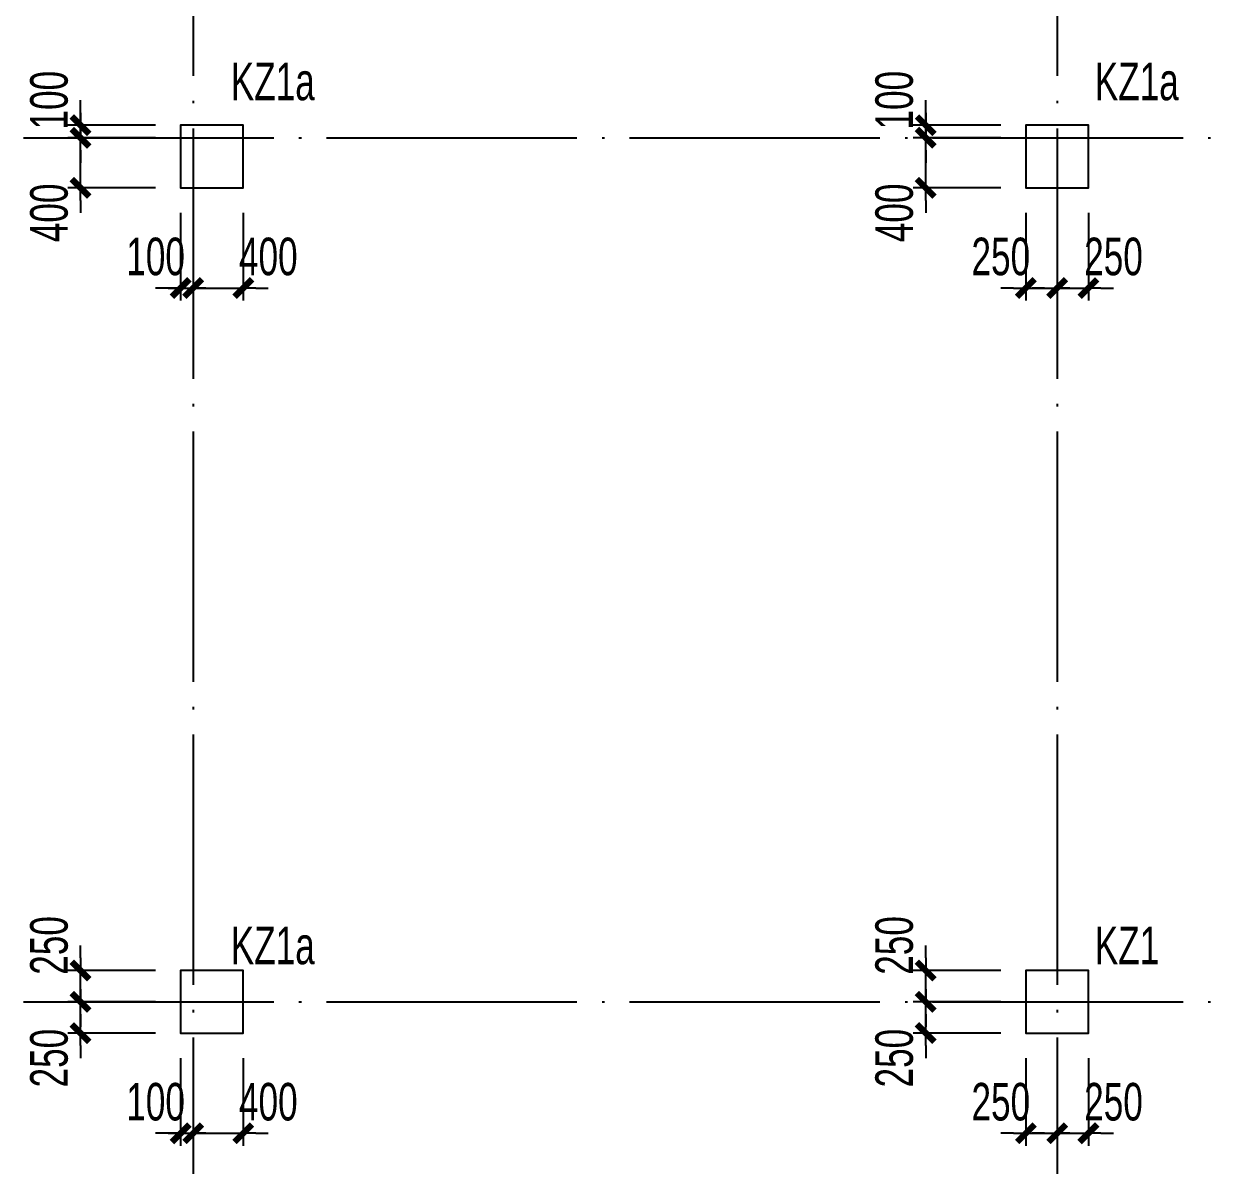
# Model space of a CAD drawing. Extents: x 959592 to 1105020, y -295412 to 379724.
# Drawn here: x 1054796 to 1064387, y 20211 to 29331 of the extents above; entities that cross this region are included whole.
import ezdxf

# ---------------------------------------------------------------- set-up
doc = ezdxf.new("R2010")
doc.units = 0
doc.header["$LTSCALE"] = 1000
doc.header["$MEASUREMENT"] = 0
doc.linetypes.add('DOTE', pattern=[2.42, 2, -0.2, 0.02, -0.2])
doc.layers.get('0').update_dxf_attribs({"linetype": 'CONTINUOUS'})
doc.layers.get('Defpoints').update_dxf_attribs({"linetype": 'CONTINUOUS', "lineweight": 5})
for name, color, linetype in [('COLU', 7, 'CONTINUOUS'), ('COLU_DIM', 3, 'CONTINUOUS'), ('DOTE', 1, 'DOTE'), ('TEXT', 7, 'CONTINUOUS')]:
    doc.layers.add(name, color=color, linetype=linetype)
doc.styles.add('BW_Dim', font='Bweng.shx', dxfattribs={"width": 0.7, "bigfont": 'hztxt.shx'})
doc.dimstyles.new('Cyz_100_100', dxfattribs={"dimtxt": 300, "dimasz": 100, "dimexe": 100, "dimexo": 200, "dimgap": 100, "dimtad": 1, "dimdec": 0, "dimzin": 0, "dimdsep": 46, "dimtxsty": 'BW_Dim', "dimblk": '_bwk', "dimcen": 0, "dimclrt": 7, "dimadec": 0, "dimazin": 0, "dimtfac": 1, "dimtdec": 0, "dimtix": 1, "dimtmove": 2, "dimatfit": 0, "dimfxl": 1, "dimtolj": 1, "dimtzin": 0, "dimarcsym": 0})

# ---------------------------------------------------------------- blocks, each defined once
blk = doc.blocks.new('_bwk')
blk.add_line((-1, 0), (0, 0))
at = {"const_width": 0.5}
blk.add_lwpolyline([(-0.7, -0.7), (0.7, 0.7)], dxfattribs=at)
blk = doc.blocks.new('*D464')
at = {"layer": 'COLU_DIM', "color": 0, "lineweight": -2, "transparency": 16777216}
for p, q in [((1061996.647175, 28522.432236), (1061996.647175, 28622.432236)), ((1062596.647175, 28422.432236), (1061896.647175, 28422.432236)), ((1061996.647175, 28022.432236), (1061996.647175, 28422.432236)), ((1062596.647175, 28022.432236), (1061896.647175, 28022.432236)), ((1061996.647175, 27922.432236), (1061996.647175, 27822.432236))]:
    blk.add_line(p, q, dxfattribs=at)
at = {"layer": 'Defpoints', "color": 0, "transparency": 16777216}
for p in [(1061996.647175, 28422.432236), (1062796.647175, 28422.432236), (1062796.647175, 28022.432236)]:
    blk.add_point(p, dxfattribs=at)
at = {"layer": 'COLU_DIM', "color": 0, "lineweight": -2, "transparency": 16777216, "xscale": 100, "yscale": 100, "zscale": 100}
for p, rotation in [((1061996.647175, 28422.432236), 270), ((1061996.647175, 28022.432236), 90)]:
    blk.add_blockref('_bwk', p, dxfattribs=dict(at, rotation=rotation))
at = {"layer": 'COLU_DIM', "color": 7, "transparency": 16777216, "insert": (1061746.647175, 27822.432236), "char_height": 300, "attachment_point": 5, "rotation": 90, "style": 'BW_Dim'}
blk.add_mtext('\\A1;400', dxfattribs=at)
blk = doc.blocks.new('*D465')
at = {"layer": 'COLU_DIM', "color": 0, "lineweight": -2, "transparency": 16777216}
for p, q in [((1061996.647175, 28622.432236), (1061996.647175, 28722.432236)), ((1062596.647175, 28522.432236), (1061896.647175, 28522.432236)), ((1061996.647175, 28422.432236), (1061996.647175, 28522.432236)), ((1062596.647175, 28422.432236), (1061896.647175, 28422.432236)), ((1061996.647175, 28322.432236), (1061996.647175, 28222.432236))]:
    blk.add_line(p, q, dxfattribs=at)
at = {"layer": 'Defpoints', "color": 0, "transparency": 16777216}
for p in [(1061996.647175, 28522.432236), (1062796.647175, 28522.432236), (1062796.647175, 28422.432236)]:
    blk.add_point(p, dxfattribs=at)
at = {"layer": 'COLU_DIM', "color": 0, "lineweight": -2, "transparency": 16777216, "xscale": 100, "yscale": 100, "zscale": 100}
for p, rotation in [((1061996.647175, 28522.432236), 270), ((1061996.647175, 28422.432236), 90)]:
    blk.add_blockref('_bwk', p, dxfattribs=dict(at, rotation=rotation))
at = {"layer": 'COLU_DIM', "color": 7, "transparency": 16777216, "insert": (1061746.647175, 28722.432236), "char_height": 300, "attachment_point": 5, "rotation": 90, "style": 'BW_Dim'}
blk.add_mtext('\\A1;100', dxfattribs=at)
blk = doc.blocks.new('*D466')
at = {"layer": 'COLU_DIM', "color": 0, "lineweight": -2, "transparency": 16777216}
for p, q in [((1062796.647175, 27822.432236), (1062796.647175, 27122.432236)), ((1063046.647175, 27822.432236), (1063046.647175, 27122.432236)), ((1062696.647175, 27222.432236), (1062596.647175, 27222.432236)), ((1062796.647175, 27222.432236), (1063046.647175, 27222.432236)), ((1063146.647175, 27222.432236), (1063246.647175, 27222.432236))]:
    blk.add_line(p, q, dxfattribs=at)
at = {"layer": 'Defpoints', "color": 0, "transparency": 16777216}
for p in [(1062796.647175, 28022.432236), (1063046.647175, 28022.432236), (1063046.647175, 27222.432236)]:
    blk.add_point(p, dxfattribs=at)
at = {"layer": 'COLU_DIM', "color": 0, "lineweight": -2, "transparency": 16777216, "xscale": 100, "yscale": 100, "zscale": 100}
blk.add_blockref('_bwk', (1062796.647175, 27222.432236), dxfattribs=at)
at = {"layer": 'COLU_DIM', "color": 0, "lineweight": -2, "transparency": 16777216, "xscale": 100, "yscale": 100, "zscale": 100, "rotation": 180}
blk.add_blockref('_bwk', (1063046.647175, 27222.432236), dxfattribs=at)
at = {"layer": 'COLU_DIM', "color": 7, "transparency": 16777216, "insert": (1062596.647175, 27472.432236), "char_height": 300, "attachment_point": 5, "style": 'BW_Dim'}
blk.add_mtext('\\A1;250', dxfattribs=at)
blk = doc.blocks.new('*D467')
at = {"layer": 'COLU_DIM', "color": 0, "lineweight": -2, "transparency": 16777216}
for p, q in [((1063046.647175, 27822.432236), (1063046.647175, 27122.432236)), ((1063296.647175, 27822.432236), (1063296.647175, 27122.432236)), ((1062946.647175, 27222.432236), (1062846.647175, 27222.432236)), ((1063046.647175, 27222.432236), (1063296.647175, 27222.432236)), ((1063396.647175, 27222.432236), (1063496.647175, 27222.432236))]:
    blk.add_line(p, q, dxfattribs=at)
at = {"layer": 'Defpoints', "color": 0, "transparency": 16777216}
for p in [(1063046.647175, 28022.432236), (1063296.647175, 28022.432236), (1063296.647175, 27222.432236)]:
    blk.add_point(p, dxfattribs=at)
at = {"layer": 'COLU_DIM', "color": 0, "lineweight": -2, "transparency": 16777216, "xscale": 100, "yscale": 100, "zscale": 100}
blk.add_blockref('_bwk', (1063046.647175, 27222.432236), dxfattribs=at)
at = {"layer": 'COLU_DIM', "color": 0, "lineweight": -2, "transparency": 16777216, "xscale": 100, "yscale": 100, "zscale": 100, "rotation": 180}
blk.add_blockref('_bwk', (1063296.647175, 27222.432236), dxfattribs=at)
at = {"layer": 'COLU_DIM', "color": 7, "transparency": 16777216, "insert": (1063496.647175, 27472.432236), "char_height": 300, "attachment_point": 5, "style": 'BW_Dim'}
blk.add_mtext('\\A1;250', dxfattribs=at)
blk = doc.blocks.new('*D468')
at = {"layer": 'COLU_DIM', "color": 0, "lineweight": -2, "transparency": 16777216}
for p, q in [((1061996.647175, 21622.432236), (1061996.647175, 21722.432236)), ((1062596.647175, 21522.432236), (1061896.647175, 21522.432236)), ((1061996.647175, 21272.432236), (1061996.647175, 21522.432236)), ((1062596.647175, 21272.432236), (1061896.647175, 21272.432236)), ((1061996.647175, 21172.432236), (1061996.647175, 21072.432236))]:
    blk.add_line(p, q, dxfattribs=at)
at = {"layer": 'Defpoints', "color": 0, "transparency": 16777216}
for p in [(1061996.647175, 21522.432236), (1062796.647175, 21522.432236), (1062796.647175, 21272.432236)]:
    blk.add_point(p, dxfattribs=at)
at = {"layer": 'COLU_DIM', "color": 0, "lineweight": -2, "transparency": 16777216, "xscale": 100, "yscale": 100, "zscale": 100}
for p, rotation in [((1061996.647175, 21522.432236), 270), ((1061996.647175, 21272.432236), 90)]:
    blk.add_blockref('_bwk', p, dxfattribs=dict(at, rotation=rotation))
at = {"layer": 'COLU_DIM', "color": 7, "transparency": 16777216, "insert": (1061746.647175, 21072.432236), "char_height": 300, "attachment_point": 5, "rotation": 90, "style": 'BW_Dim'}
blk.add_mtext('\\A1;250', dxfattribs=at)
blk = doc.blocks.new('*D469')
at = {"layer": 'COLU_DIM', "color": 0, "lineweight": -2, "transparency": 16777216}
for p, q in [((1061996.647175, 21872.432236), (1061996.647175, 21972.432236)), ((1062596.647175, 21772.432236), (1061896.647175, 21772.432236)), ((1061996.647175, 21522.432236), (1061996.647175, 21772.432236)), ((1062596.647175, 21522.432236), (1061896.647175, 21522.432236)), ((1061996.647175, 21422.432236), (1061996.647175, 21322.432236))]:
    blk.add_line(p, q, dxfattribs=at)
at = {"layer": 'Defpoints', "color": 0, "transparency": 16777216}
for p in [(1061996.647175, 21772.432236), (1062796.647175, 21772.432236), (1062796.647175, 21522.432236)]:
    blk.add_point(p, dxfattribs=at)
at = {"layer": 'COLU_DIM', "color": 0, "lineweight": -2, "transparency": 16777216, "xscale": 100, "yscale": 100, "zscale": 100}
for p, rotation in [((1061996.647175, 21772.432236), 270), ((1061996.647175, 21522.432236), 90)]:
    blk.add_blockref('_bwk', p, dxfattribs=dict(at, rotation=rotation))
at = {"layer": 'COLU_DIM', "color": 7, "transparency": 16777216, "insert": (1061746.647175, 21972.432236), "char_height": 300, "attachment_point": 5, "rotation": 90, "style": 'BW_Dim'}
blk.add_mtext('\\A1;250', dxfattribs=at)
blk = doc.blocks.new('*D470')
at = {"layer": 'COLU_DIM', "color": 0, "lineweight": -2, "transparency": 16777216}
for p, q in [((1062796.647175, 21072.432236), (1062796.647175, 20372.432236)), ((1063046.647175, 21072.432236), (1063046.647175, 20372.432236)), ((1062696.647175, 20472.432236), (1062596.647175, 20472.432236)), ((1062796.647175, 20472.432236), (1063046.647175, 20472.432236)), ((1063146.647175, 20472.432236), (1063246.647175, 20472.432236))]:
    blk.add_line(p, q, dxfattribs=at)
at = {"layer": 'Defpoints', "color": 0, "transparency": 16777216}
for p in [(1062796.647175, 21272.432236), (1063046.647175, 21272.432236), (1063046.647175, 20472.432236)]:
    blk.add_point(p, dxfattribs=at)
at = {"layer": 'COLU_DIM', "color": 0, "lineweight": -2, "transparency": 16777216, "xscale": 100, "yscale": 100, "zscale": 100}
blk.add_blockref('_bwk', (1062796.647175, 20472.432236), dxfattribs=at)
at = {"layer": 'COLU_DIM', "color": 0, "lineweight": -2, "transparency": 16777216, "xscale": 100, "yscale": 100, "zscale": 100, "rotation": 180}
blk.add_blockref('_bwk', (1063046.647175, 20472.432236), dxfattribs=at)
at = {"layer": 'COLU_DIM', "color": 7, "transparency": 16777216, "insert": (1062596.647175, 20722.432236), "char_height": 300, "attachment_point": 5, "style": 'BW_Dim'}
blk.add_mtext('\\A1;250', dxfattribs=at)
blk = doc.blocks.new('*D471')
at = {"layer": 'COLU_DIM', "color": 0, "lineweight": -2, "transparency": 16777216}
for p, q in [((1063046.647175, 21072.432236), (1063046.647175, 20372.432236)), ((1063296.647175, 21072.432236), (1063296.647175, 20372.432236)), ((1062946.647175, 20472.432236), (1062846.647175, 20472.432236)), ((1063046.647175, 20472.432236), (1063296.647175, 20472.432236)), ((1063396.647175, 20472.432236), (1063496.647175, 20472.432236))]:
    blk.add_line(p, q, dxfattribs=at)
at = {"layer": 'Defpoints', "color": 0, "transparency": 16777216}
for p in [(1063046.647175, 21272.432236), (1063296.647175, 21272.432236), (1063296.647175, 20472.432236)]:
    blk.add_point(p, dxfattribs=at)
at = {"layer": 'COLU_DIM', "color": 0, "lineweight": -2, "transparency": 16777216, "xscale": 100, "yscale": 100, "zscale": 100}
blk.add_blockref('_bwk', (1063046.647175, 20472.432236), dxfattribs=at)
at = {"layer": 'COLU_DIM', "color": 0, "lineweight": -2, "transparency": 16777216, "xscale": 100, "yscale": 100, "zscale": 100, "rotation": 180}
blk.add_blockref('_bwk', (1063296.647175, 20472.432236), dxfattribs=at)
at = {"layer": 'COLU_DIM', "color": 7, "transparency": 16777216, "insert": (1063496.647175, 20722.432236), "char_height": 300, "attachment_point": 5, "style": 'BW_Dim'}
blk.add_mtext('\\A1;250', dxfattribs=at)
blk = doc.blocks.new('*D476')
at = {"layer": 'COLU_DIM', "color": 0, "lineweight": -2, "transparency": 16777216}
for p, q in [((1055246.647175, 28522.432236), (1055246.647175, 28622.432236)), ((1055846.647175, 28422.432236), (1055146.647175, 28422.432236)), ((1055246.647175, 28022.432236), (1055246.647175, 28422.432236)), ((1055846.647175, 28022.432236), (1055146.647175, 28022.432236)), ((1055246.647175, 27922.432236), (1055246.647175, 27822.432236))]:
    blk.add_line(p, q, dxfattribs=at)
at = {"layer": 'Defpoints', "color": 0, "transparency": 16777216}
for p in [(1055246.647175, 28422.432236), (1056046.647175, 28422.432236), (1056046.647175, 28022.432236)]:
    blk.add_point(p, dxfattribs=at)
at = {"layer": 'COLU_DIM', "color": 0, "lineweight": -2, "transparency": 16777216, "xscale": 100, "yscale": 100, "zscale": 100}
for p, rotation in [((1055246.647175, 28422.432236), 270), ((1055246.647175, 28022.432236), 90)]:
    blk.add_blockref('_bwk', p, dxfattribs=dict(at, rotation=rotation))
at = {"layer": 'COLU_DIM', "color": 7, "transparency": 16777216, "insert": (1054996.647175, 27822.432236), "char_height": 300, "attachment_point": 5, "rotation": 90, "style": 'BW_Dim'}
blk.add_mtext('\\A1;400', dxfattribs=at)
blk = doc.blocks.new('*D477')
at = {"layer": 'COLU_DIM', "color": 0, "lineweight": -2, "transparency": 16777216}
for p, q in [((1055246.647175, 28622.432236), (1055246.647175, 28722.432236)), ((1055846.647175, 28522.432236), (1055146.647175, 28522.432236)), ((1055246.647175, 28422.432236), (1055246.647175, 28522.432236)), ((1055846.647175, 28422.432236), (1055146.647175, 28422.432236)), ((1055246.647175, 28322.432236), (1055246.647175, 28222.432236))]:
    blk.add_line(p, q, dxfattribs=at)
at = {"layer": 'Defpoints', "color": 0, "transparency": 16777216}
for p in [(1055246.647175, 28522.432236), (1056046.647175, 28522.432236), (1056046.647175, 28422.432236)]:
    blk.add_point(p, dxfattribs=at)
at = {"layer": 'COLU_DIM', "color": 0, "lineweight": -2, "transparency": 16777216, "xscale": 100, "yscale": 100, "zscale": 100}
for p, rotation in [((1055246.647175, 28522.432236), 270), ((1055246.647175, 28422.432236), 90)]:
    blk.add_blockref('_bwk', p, dxfattribs=dict(at, rotation=rotation))
at = {"layer": 'COLU_DIM', "color": 7, "transparency": 16777216, "insert": (1054996.647175, 28722.432236), "char_height": 300, "attachment_point": 5, "rotation": 90, "style": 'BW_Dim'}
blk.add_mtext('\\A1;100', dxfattribs=at)
blk = doc.blocks.new('*D478')
at = {"layer": 'COLU_DIM', "color": 0, "lineweight": -2, "transparency": 16777216}
for p, q in [((1056046.647175, 27822.432236), (1056046.647175, 27122.432236)), ((1056146.647175, 27822.432236), (1056146.647175, 27122.432236)), ((1055946.647175, 27222.432236), (1055846.647175, 27222.432236)), ((1056046.647175, 27222.432236), (1056146.647175, 27222.432236)), ((1056246.647175, 27222.432236), (1056346.647175, 27222.432236))]:
    blk.add_line(p, q, dxfattribs=at)
at = {"layer": 'Defpoints', "color": 0, "transparency": 16777216}
for p in [(1056046.647175, 28022.432236), (1056146.647175, 28022.432236), (1056146.647175, 27222.432236)]:
    blk.add_point(p, dxfattribs=at)
at = {"layer": 'COLU_DIM', "color": 0, "lineweight": -2, "transparency": 16777216, "xscale": 100, "yscale": 100, "zscale": 100}
blk.add_blockref('_bwk', (1056046.647175, 27222.432236), dxfattribs=at)
at = {"layer": 'COLU_DIM', "color": 0, "lineweight": -2, "transparency": 16777216, "xscale": 100, "yscale": 100, "zscale": 100, "rotation": 180}
blk.add_blockref('_bwk', (1056146.647175, 27222.432236), dxfattribs=at)
at = {"layer": 'COLU_DIM', "color": 7, "transparency": 16777216, "insert": (1055846.647175, 27472.432236), "char_height": 300, "attachment_point": 5, "style": 'BW_Dim'}
blk.add_mtext('\\A1;100', dxfattribs=at)
blk = doc.blocks.new('*D479')
at = {"layer": 'COLU_DIM', "color": 0, "lineweight": -2, "transparency": 16777216}
for p, q in [((1056146.647175, 27822.432236), (1056146.647175, 27122.432236)), ((1056546.647175, 27822.432236), (1056546.647175, 27122.432236)), ((1056046.647175, 27222.432236), (1055946.647175, 27222.432236)), ((1056146.647175, 27222.432236), (1056546.647175, 27222.432236)), ((1056646.647175, 27222.432236), (1056746.647175, 27222.432236))]:
    blk.add_line(p, q, dxfattribs=at)
at = {"layer": 'Defpoints', "color": 0, "transparency": 16777216}
for p in [(1056146.647175, 28022.432236), (1056546.647175, 28022.432236), (1056546.647175, 27222.432236)]:
    blk.add_point(p, dxfattribs=at)
at = {"layer": 'COLU_DIM', "color": 0, "lineweight": -2, "transparency": 16777216, "xscale": 100, "yscale": 100, "zscale": 100}
blk.add_blockref('_bwk', (1056146.647175, 27222.432236), dxfattribs=at)
at = {"layer": 'COLU_DIM', "color": 0, "lineweight": -2, "transparency": 16777216, "xscale": 100, "yscale": 100, "zscale": 100, "rotation": 180}
blk.add_blockref('_bwk', (1056546.647175, 27222.432236), dxfattribs=at)
at = {"layer": 'COLU_DIM', "color": 7, "transparency": 16777216, "insert": (1056746.647175, 27472.432236), "char_height": 300, "attachment_point": 5, "style": 'BW_Dim'}
blk.add_mtext('\\A1;400', dxfattribs=at)
blk = doc.blocks.new('*D480')
at = {"layer": 'COLU_DIM', "color": 0, "lineweight": -2, "transparency": 16777216}
for p, q in [((1055246.647175, 21622.432236), (1055246.647175, 21722.432236)), ((1055846.647175, 21522.432236), (1055146.647175, 21522.432236)), ((1055246.647175, 21272.432236), (1055246.647175, 21522.432236)), ((1055846.647175, 21272.432236), (1055146.647175, 21272.432236)), ((1055246.647175, 21172.432236), (1055246.647175, 21072.432236))]:
    blk.add_line(p, q, dxfattribs=at)
at = {"layer": 'Defpoints', "color": 0, "transparency": 16777216}
for p in [(1055246.647175, 21522.432236), (1056046.647175, 21522.432236), (1056046.647175, 21272.432236)]:
    blk.add_point(p, dxfattribs=at)
at = {"layer": 'COLU_DIM', "color": 0, "lineweight": -2, "transparency": 16777216, "xscale": 100, "yscale": 100, "zscale": 100}
for p, rotation in [((1055246.647175, 21522.432236), 270), ((1055246.647175, 21272.432236), 90)]:
    blk.add_blockref('_bwk', p, dxfattribs=dict(at, rotation=rotation))
at = {"layer": 'COLU_DIM', "color": 7, "transparency": 16777216, "insert": (1054996.647175, 21072.432236), "char_height": 300, "attachment_point": 5, "rotation": 90, "style": 'BW_Dim'}
blk.add_mtext('\\A1;250', dxfattribs=at)
blk = doc.blocks.new('*D481')
at = {"layer": 'COLU_DIM', "color": 0, "lineweight": -2, "transparency": 16777216}
for p, q in [((1055246.647175, 21872.432236), (1055246.647175, 21972.432236)), ((1055846.647175, 21772.432236), (1055146.647175, 21772.432236)), ((1055246.647175, 21522.432236), (1055246.647175, 21772.432236)), ((1055846.647175, 21522.432236), (1055146.647175, 21522.432236)), ((1055246.647175, 21422.432236), (1055246.647175, 21322.432236))]:
    blk.add_line(p, q, dxfattribs=at)
at = {"layer": 'Defpoints', "color": 0, "transparency": 16777216}
for p in [(1055246.647175, 21772.432236), (1056046.647175, 21772.432236), (1056046.647175, 21522.432236)]:
    blk.add_point(p, dxfattribs=at)
at = {"layer": 'COLU_DIM', "color": 0, "lineweight": -2, "transparency": 16777216, "xscale": 100, "yscale": 100, "zscale": 100}
for p, rotation in [((1055246.647175, 21772.432236), 270), ((1055246.647175, 21522.432236), 90)]:
    blk.add_blockref('_bwk', p, dxfattribs=dict(at, rotation=rotation))
at = {"layer": 'COLU_DIM', "color": 7, "transparency": 16777216, "insert": (1054996.647175, 21972.432236), "char_height": 300, "attachment_point": 5, "rotation": 90, "style": 'BW_Dim'}
blk.add_mtext('\\A1;250', dxfattribs=at)
blk = doc.blocks.new('*D482')
at = {"layer": 'COLU_DIM', "color": 0, "lineweight": -2, "transparency": 16777216}
for p, q in [((1056046.647175, 21072.432236), (1056046.647175, 20372.432236)), ((1056146.647175, 21072.432236), (1056146.647175, 20372.432236)), ((1055946.647175, 20472.432236), (1055846.647175, 20472.432236)), ((1056046.647175, 20472.432236), (1056146.647175, 20472.432236)), ((1056246.647175, 20472.432236), (1056346.647175, 20472.432236))]:
    blk.add_line(p, q, dxfattribs=at)
at = {"layer": 'Defpoints', "color": 0, "transparency": 16777216}
for p in [(1056046.647175, 21272.432236), (1056146.647175, 21272.432236), (1056146.647175, 20472.432236)]:
    blk.add_point(p, dxfattribs=at)
at = {"layer": 'COLU_DIM', "color": 0, "lineweight": -2, "transparency": 16777216, "xscale": 100, "yscale": 100, "zscale": 100}
blk.add_blockref('_bwk', (1056046.647175, 20472.432236), dxfattribs=at)
at = {"layer": 'COLU_DIM', "color": 0, "lineweight": -2, "transparency": 16777216, "xscale": 100, "yscale": 100, "zscale": 100, "rotation": 180}
blk.add_blockref('_bwk', (1056146.647175, 20472.432236), dxfattribs=at)
at = {"layer": 'COLU_DIM', "color": 7, "transparency": 16777216, "insert": (1055846.647175, 20722.432236), "char_height": 300, "attachment_point": 5, "style": 'BW_Dim'}
blk.add_mtext('\\A1;100', dxfattribs=at)
blk = doc.blocks.new('*D483')
at = {"layer": 'COLU_DIM', "color": 0, "lineweight": -2, "transparency": 16777216}
for p, q in [((1056146.647175, 21072.432236), (1056146.647175, 20372.432236)), ((1056546.647175, 21072.432236), (1056546.647175, 20372.432236)), ((1056046.647175, 20472.432236), (1055946.647175, 20472.432236)), ((1056146.647175, 20472.432236), (1056546.647175, 20472.432236)), ((1056646.647175, 20472.432236), (1056746.647175, 20472.432236))]:
    blk.add_line(p, q, dxfattribs=at)
at = {"layer": 'Defpoints', "color": 0, "transparency": 16777216}
for p in [(1056146.647175, 21272.432236), (1056546.647175, 21272.432236), (1056546.647175, 20472.432236)]:
    blk.add_point(p, dxfattribs=at)
at = {"layer": 'COLU_DIM', "color": 0, "lineweight": -2, "transparency": 16777216, "xscale": 100, "yscale": 100, "zscale": 100}
blk.add_blockref('_bwk', (1056146.647175, 20472.432236), dxfattribs=at)
at = {"layer": 'COLU_DIM', "color": 0, "lineweight": -2, "transparency": 16777216, "xscale": 100, "yscale": 100, "zscale": 100, "rotation": 180}
blk.add_blockref('_bwk', (1056546.647175, 20472.432236), dxfattribs=at)
at = {"layer": 'COLU_DIM', "color": 7, "transparency": 16777216, "insert": (1056746.647175, 20722.432236), "char_height": 300, "attachment_point": 5, "style": 'BW_Dim'}
blk.add_mtext('\\A1;400', dxfattribs=at)
blk = doc.blocks.new('*D508')
at = {"layer": 'COLU_DIM', "color": 0, "lineweight": -2, "transparency": 16777216}
for p, q in [((1061996.647175, 28522.432236), (1061996.647175, 28622.432236)), ((1062596.647175, 28422.432236), (1061896.647175, 28422.432236)), ((1061996.647175, 28022.432236), (1061996.647175, 28422.432236)), ((1062596.647175, 28022.432236), (1061896.647175, 28022.432236)), ((1061996.647175, 27922.432236), (1061996.647175, 27822.432236))]:
    blk.add_line(p, q, dxfattribs=at)
at = {"layer": 'Defpoints', "color": 0, "transparency": 16777216}
for p in [(1061996.647175, 28422.432236), (1062796.647175, 28422.432236), (1062796.647175, 28022.432236)]:
    blk.add_point(p, dxfattribs=at)
at = {"layer": 'COLU_DIM', "color": 0, "lineweight": -2, "transparency": 16777216, "xscale": 100, "yscale": 100, "zscale": 100}
for p, rotation in [((1061996.647175, 28422.432236), 270), ((1061996.647175, 28022.432236), 90)]:
    blk.add_blockref('_bwk', p, dxfattribs=dict(at, rotation=rotation))
at = {"layer": 'COLU_DIM', "color": 7, "transparency": 16777216, "insert": (1061746.647175, 27822.432236), "char_height": 300, "attachment_point": 5, "rotation": 90, "style": 'BW_Dim'}
blk.add_mtext('\\A1;400', dxfattribs=at)
blk = doc.blocks.new('*D509')
at = {"layer": 'COLU_DIM', "color": 0, "lineweight": -2, "transparency": 16777216}
for p, q in [((1061996.647175, 28622.432236), (1061996.647175, 28722.432236)), ((1062596.647175, 28522.432236), (1061896.647175, 28522.432236)), ((1061996.647175, 28422.432236), (1061996.647175, 28522.432236)), ((1062596.647175, 28422.432236), (1061896.647175, 28422.432236)), ((1061996.647175, 28322.432236), (1061996.647175, 28222.432236))]:
    blk.add_line(p, q, dxfattribs=at)
at = {"layer": 'Defpoints', "color": 0, "transparency": 16777216}
for p in [(1061996.647175, 28522.432236), (1062796.647175, 28522.432236), (1062796.647175, 28422.432236)]:
    blk.add_point(p, dxfattribs=at)
at = {"layer": 'COLU_DIM', "color": 0, "lineweight": -2, "transparency": 16777216, "xscale": 100, "yscale": 100, "zscale": 100}
for p, rotation in [((1061996.647175, 28522.432236), 270), ((1061996.647175, 28422.432236), 90)]:
    blk.add_blockref('_bwk', p, dxfattribs=dict(at, rotation=rotation))
at = {"layer": 'COLU_DIM', "color": 7, "transparency": 16777216, "insert": (1061746.647175, 28722.432236), "char_height": 300, "attachment_point": 5, "rotation": 90, "style": 'BW_Dim'}
blk.add_mtext('\\A1;100', dxfattribs=at)
blk = doc.blocks.new('*D510')
at = {"layer": 'COLU_DIM', "color": 0, "lineweight": -2, "transparency": 16777216}
for p, q in [((1062796.647175, 27822.432236), (1062796.647175, 27122.432236)), ((1063046.647175, 27822.432236), (1063046.647175, 27122.432236)), ((1062696.647175, 27222.432236), (1062596.647175, 27222.432236)), ((1062796.647175, 27222.432236), (1063046.647175, 27222.432236)), ((1063146.647175, 27222.432236), (1063246.647175, 27222.432236))]:
    blk.add_line(p, q, dxfattribs=at)
at = {"layer": 'Defpoints', "color": 0, "transparency": 16777216}
for p in [(1062796.647175, 28022.432236), (1063046.647175, 28022.432236), (1063046.647175, 27222.432236)]:
    blk.add_point(p, dxfattribs=at)
at = {"layer": 'COLU_DIM', "color": 0, "lineweight": -2, "transparency": 16777216, "xscale": 100, "yscale": 100, "zscale": 100}
blk.add_blockref('_bwk', (1062796.647175, 27222.432236), dxfattribs=at)
at = {"layer": 'COLU_DIM', "color": 0, "lineweight": -2, "transparency": 16777216, "xscale": 100, "yscale": 100, "zscale": 100, "rotation": 180}
blk.add_blockref('_bwk', (1063046.647175, 27222.432236), dxfattribs=at)
at = {"layer": 'COLU_DIM', "color": 7, "transparency": 16777216, "insert": (1062596.647175, 27472.432236), "char_height": 300, "attachment_point": 5, "style": 'BW_Dim'}
blk.add_mtext('\\A1;250', dxfattribs=at)
blk = doc.blocks.new('*D511')
at = {"layer": 'COLU_DIM', "color": 0, "lineweight": -2, "transparency": 16777216}
for p, q in [((1063046.647175, 27822.432236), (1063046.647175, 27122.432236)), ((1063296.647175, 27822.432236), (1063296.647175, 27122.432236)), ((1062946.647175, 27222.432236), (1062846.647175, 27222.432236)), ((1063046.647175, 27222.432236), (1063296.647175, 27222.432236)), ((1063396.647175, 27222.432236), (1063496.647175, 27222.432236))]:
    blk.add_line(p, q, dxfattribs=at)
at = {"layer": 'Defpoints', "color": 0, "transparency": 16777216}
for p in [(1063046.647175, 28022.432236), (1063296.647175, 28022.432236), (1063296.647175, 27222.432236)]:
    blk.add_point(p, dxfattribs=at)
at = {"layer": 'COLU_DIM', "color": 0, "lineweight": -2, "transparency": 16777216, "xscale": 100, "yscale": 100, "zscale": 100}
blk.add_blockref('_bwk', (1063046.647175, 27222.432236), dxfattribs=at)
at = {"layer": 'COLU_DIM', "color": 0, "lineweight": -2, "transparency": 16777216, "xscale": 100, "yscale": 100, "zscale": 100, "rotation": 180}
blk.add_blockref('_bwk', (1063296.647175, 27222.432236), dxfattribs=at)
at = {"layer": 'COLU_DIM', "color": 7, "transparency": 16777216, "insert": (1063496.647175, 27472.432236), "char_height": 300, "attachment_point": 5, "style": 'BW_Dim'}
blk.add_mtext('\\A1;250', dxfattribs=at)
blk = doc.blocks.new('*D512')
at = {"layer": 'COLU_DIM', "color": 0, "lineweight": -2, "transparency": 16777216}
for p, q in [((1061996.647175, 21622.432236), (1061996.647175, 21722.432236)), ((1062596.647175, 21522.432236), (1061896.647175, 21522.432236)), ((1061996.647175, 21272.432236), (1061996.647175, 21522.432236)), ((1062596.647175, 21272.432236), (1061896.647175, 21272.432236)), ((1061996.647175, 21172.432236), (1061996.647175, 21072.432236))]:
    blk.add_line(p, q, dxfattribs=at)
at = {"layer": 'Defpoints', "color": 0, "transparency": 16777216}
for p in [(1061996.647175, 21522.432236), (1062796.647175, 21522.432236), (1062796.647175, 21272.432236)]:
    blk.add_point(p, dxfattribs=at)
at = {"layer": 'COLU_DIM', "color": 0, "lineweight": -2, "transparency": 16777216, "xscale": 100, "yscale": 100, "zscale": 100}
for p, rotation in [((1061996.647175, 21522.432236), 270), ((1061996.647175, 21272.432236), 90)]:
    blk.add_blockref('_bwk', p, dxfattribs=dict(at, rotation=rotation))
at = {"layer": 'COLU_DIM', "color": 7, "transparency": 16777216, "insert": (1061746.647175, 21072.432236), "char_height": 300, "attachment_point": 5, "rotation": 90, "style": 'BW_Dim'}
blk.add_mtext('\\A1;250', dxfattribs=at)
blk = doc.blocks.new('*D513')
at = {"layer": 'COLU_DIM', "color": 0, "lineweight": -2, "transparency": 16777216}
for p, q in [((1061996.647175, 21872.432236), (1061996.647175, 21972.432236)), ((1062596.647175, 21772.432236), (1061896.647175, 21772.432236)), ((1061996.647175, 21522.432236), (1061996.647175, 21772.432236)), ((1062596.647175, 21522.432236), (1061896.647175, 21522.432236)), ((1061996.647175, 21422.432236), (1061996.647175, 21322.432236))]:
    blk.add_line(p, q, dxfattribs=at)
at = {"layer": 'Defpoints', "color": 0, "transparency": 16777216}
for p in [(1061996.647175, 21772.432236), (1062796.647175, 21772.432236), (1062796.647175, 21522.432236)]:
    blk.add_point(p, dxfattribs=at)
at = {"layer": 'COLU_DIM', "color": 0, "lineweight": -2, "transparency": 16777216, "xscale": 100, "yscale": 100, "zscale": 100}
for p, rotation in [((1061996.647175, 21772.432236), 270), ((1061996.647175, 21522.432236), 90)]:
    blk.add_blockref('_bwk', p, dxfattribs=dict(at, rotation=rotation))
at = {"layer": 'COLU_DIM', "color": 7, "transparency": 16777216, "insert": (1061746.647175, 21972.432236), "char_height": 300, "attachment_point": 5, "rotation": 90, "style": 'BW_Dim'}
blk.add_mtext('\\A1;250', dxfattribs=at)
blk = doc.blocks.new('*D514')
at = {"layer": 'COLU_DIM', "color": 0, "lineweight": -2, "transparency": 16777216}
for p, q in [((1062796.647175, 21072.432236), (1062796.647175, 20372.432236)), ((1063046.647175, 21072.432236), (1063046.647175, 20372.432236)), ((1062696.647175, 20472.432236), (1062596.647175, 20472.432236)), ((1062796.647175, 20472.432236), (1063046.647175, 20472.432236)), ((1063146.647175, 20472.432236), (1063246.647175, 20472.432236))]:
    blk.add_line(p, q, dxfattribs=at)
at = {"layer": 'Defpoints', "color": 0, "transparency": 16777216}
for p in [(1062796.647175, 21272.432236), (1063046.647175, 21272.432236), (1063046.647175, 20472.432236)]:
    blk.add_point(p, dxfattribs=at)
at = {"layer": 'COLU_DIM', "color": 0, "lineweight": -2, "transparency": 16777216, "xscale": 100, "yscale": 100, "zscale": 100}
blk.add_blockref('_bwk', (1062796.647175, 20472.432236), dxfattribs=at)
at = {"layer": 'COLU_DIM', "color": 0, "lineweight": -2, "transparency": 16777216, "xscale": 100, "yscale": 100, "zscale": 100, "rotation": 180}
blk.add_blockref('_bwk', (1063046.647175, 20472.432236), dxfattribs=at)
at = {"layer": 'COLU_DIM', "color": 7, "transparency": 16777216, "insert": (1062596.647175, 20722.432236), "char_height": 300, "attachment_point": 5, "style": 'BW_Dim'}
blk.add_mtext('\\A1;250', dxfattribs=at)
blk = doc.blocks.new('*D515')
at = {"layer": 'COLU_DIM', "color": 0, "lineweight": -2, "transparency": 16777216}
for p, q in [((1063046.647175, 21072.432236), (1063046.647175, 20372.432236)), ((1063296.647175, 21072.432236), (1063296.647175, 20372.432236)), ((1062946.647175, 20472.432236), (1062846.647175, 20472.432236)), ((1063046.647175, 20472.432236), (1063296.647175, 20472.432236)), ((1063396.647175, 20472.432236), (1063496.647175, 20472.432236))]:
    blk.add_line(p, q, dxfattribs=at)
at = {"layer": 'Defpoints', "color": 0, "transparency": 16777216}
for p in [(1063046.647175, 21272.432236), (1063296.647175, 21272.432236), (1063296.647175, 20472.432236)]:
    blk.add_point(p, dxfattribs=at)
at = {"layer": 'COLU_DIM', "color": 0, "lineweight": -2, "transparency": 16777216, "xscale": 100, "yscale": 100, "zscale": 100}
blk.add_blockref('_bwk', (1063046.647175, 20472.432236), dxfattribs=at)
at = {"layer": 'COLU_DIM', "color": 0, "lineweight": -2, "transparency": 16777216, "xscale": 100, "yscale": 100, "zscale": 100, "rotation": 180}
blk.add_blockref('_bwk', (1063296.647175, 20472.432236), dxfattribs=at)
at = {"layer": 'COLU_DIM', "color": 7, "transparency": 16777216, "insert": (1063496.647175, 20722.432236), "char_height": 300, "attachment_point": 5, "style": 'BW_Dim'}
blk.add_mtext('\\A1;250', dxfattribs=at)
blk = doc.blocks.new('*D520')
at = {"layer": 'COLU_DIM', "color": 0, "lineweight": -2, "transparency": 16777216}
for p, q in [((1055246.647175, 28522.432236), (1055246.647175, 28622.432236)), ((1055846.647175, 28422.432236), (1055146.647175, 28422.432236)), ((1055246.647175, 28022.432236), (1055246.647175, 28422.432236)), ((1055846.647175, 28022.432236), (1055146.647175, 28022.432236)), ((1055246.647175, 27922.432236), (1055246.647175, 27822.432236))]:
    blk.add_line(p, q, dxfattribs=at)
at = {"layer": 'Defpoints', "color": 0, "transparency": 16777216}
for p in [(1055246.647175, 28422.432236), (1056046.647175, 28422.432236), (1056046.647175, 28022.432236)]:
    blk.add_point(p, dxfattribs=at)
at = {"layer": 'COLU_DIM', "color": 0, "lineweight": -2, "transparency": 16777216, "xscale": 100, "yscale": 100, "zscale": 100}
for p, rotation in [((1055246.647175, 28422.432236), 270), ((1055246.647175, 28022.432236), 90)]:
    blk.add_blockref('_bwk', p, dxfattribs=dict(at, rotation=rotation))
at = {"layer": 'COLU_DIM', "color": 7, "transparency": 16777216, "insert": (1054996.647175, 27822.432236), "char_height": 300, "attachment_point": 5, "rotation": 90, "style": 'BW_Dim'}
blk.add_mtext('\\A1;400', dxfattribs=at)
blk = doc.blocks.new('*D521')
at = {"layer": 'COLU_DIM', "color": 0, "lineweight": -2, "transparency": 16777216}
for p, q in [((1055246.647175, 28622.432236), (1055246.647175, 28722.432236)), ((1055846.647175, 28522.432236), (1055146.647175, 28522.432236)), ((1055246.647175, 28422.432236), (1055246.647175, 28522.432236)), ((1055846.647175, 28422.432236), (1055146.647175, 28422.432236)), ((1055246.647175, 28322.432236), (1055246.647175, 28222.432236))]:
    blk.add_line(p, q, dxfattribs=at)
at = {"layer": 'Defpoints', "color": 0, "transparency": 16777216}
for p in [(1055246.647175, 28522.432236), (1056046.647175, 28522.432236), (1056046.647175, 28422.432236)]:
    blk.add_point(p, dxfattribs=at)
at = {"layer": 'COLU_DIM', "color": 0, "lineweight": -2, "transparency": 16777216, "xscale": 100, "yscale": 100, "zscale": 100}
for p, rotation in [((1055246.647175, 28522.432236), 270), ((1055246.647175, 28422.432236), 90)]:
    blk.add_blockref('_bwk', p, dxfattribs=dict(at, rotation=rotation))
at = {"layer": 'COLU_DIM', "color": 7, "transparency": 16777216, "insert": (1054996.647175, 28722.432236), "char_height": 300, "attachment_point": 5, "rotation": 90, "style": 'BW_Dim'}
blk.add_mtext('\\A1;100', dxfattribs=at)
blk = doc.blocks.new('*D522')
at = {"layer": 'COLU_DIM', "color": 0, "lineweight": -2, "transparency": 16777216}
for p, q in [((1056046.647175, 27822.432236), (1056046.647175, 27122.432236)), ((1056146.647175, 27822.432236), (1056146.647175, 27122.432236)), ((1055946.647175, 27222.432236), (1055846.647175, 27222.432236)), ((1056046.647175, 27222.432236), (1056146.647175, 27222.432236)), ((1056246.647175, 27222.432236), (1056346.647175, 27222.432236))]:
    blk.add_line(p, q, dxfattribs=at)
at = {"layer": 'Defpoints', "color": 0, "transparency": 16777216}
for p in [(1056046.647175, 28022.432236), (1056146.647175, 28022.432236), (1056146.647175, 27222.432236)]:
    blk.add_point(p, dxfattribs=at)
at = {"layer": 'COLU_DIM', "color": 0, "lineweight": -2, "transparency": 16777216, "xscale": 100, "yscale": 100, "zscale": 100}
blk.add_blockref('_bwk', (1056046.647175, 27222.432236), dxfattribs=at)
at = {"layer": 'COLU_DIM', "color": 0, "lineweight": -2, "transparency": 16777216, "xscale": 100, "yscale": 100, "zscale": 100, "rotation": 180}
blk.add_blockref('_bwk', (1056146.647175, 27222.432236), dxfattribs=at)
at = {"layer": 'COLU_DIM', "color": 7, "transparency": 16777216, "insert": (1055846.647175, 27472.432236), "char_height": 300, "attachment_point": 5, "style": 'BW_Dim'}
blk.add_mtext('\\A1;100', dxfattribs=at)
blk = doc.blocks.new('*D523')
at = {"layer": 'COLU_DIM', "color": 0, "lineweight": -2, "transparency": 16777216}
for p, q in [((1056146.647175, 27822.432236), (1056146.647175, 27122.432236)), ((1056546.647175, 27822.432236), (1056546.647175, 27122.432236)), ((1056046.647175, 27222.432236), (1055946.647175, 27222.432236)), ((1056146.647175, 27222.432236), (1056546.647175, 27222.432236)), ((1056646.647175, 27222.432236), (1056746.647175, 27222.432236))]:
    blk.add_line(p, q, dxfattribs=at)
at = {"layer": 'Defpoints', "color": 0, "transparency": 16777216}
for p in [(1056146.647175, 28022.432236), (1056546.647175, 28022.432236), (1056546.647175, 27222.432236)]:
    blk.add_point(p, dxfattribs=at)
at = {"layer": 'COLU_DIM', "color": 0, "lineweight": -2, "transparency": 16777216, "xscale": 100, "yscale": 100, "zscale": 100}
blk.add_blockref('_bwk', (1056146.647175, 27222.432236), dxfattribs=at)
at = {"layer": 'COLU_DIM', "color": 0, "lineweight": -2, "transparency": 16777216, "xscale": 100, "yscale": 100, "zscale": 100, "rotation": 180}
blk.add_blockref('_bwk', (1056546.647175, 27222.432236), dxfattribs=at)
at = {"layer": 'COLU_DIM', "color": 7, "transparency": 16777216, "insert": (1056746.647175, 27472.432236), "char_height": 300, "attachment_point": 5, "style": 'BW_Dim'}
blk.add_mtext('\\A1;400', dxfattribs=at)
blk = doc.blocks.new('*D524')
at = {"layer": 'COLU_DIM', "color": 0, "lineweight": -2, "transparency": 16777216}
for p, q in [((1055246.647175, 21622.432236), (1055246.647175, 21722.432236)), ((1055846.647175, 21522.432236), (1055146.647175, 21522.432236)), ((1055246.647175, 21272.432236), (1055246.647175, 21522.432236)), ((1055846.647175, 21272.432236), (1055146.647175, 21272.432236)), ((1055246.647175, 21172.432236), (1055246.647175, 21072.432236))]:
    blk.add_line(p, q, dxfattribs=at)
at = {"layer": 'Defpoints', "color": 0, "transparency": 16777216}
for p in [(1055246.647175, 21522.432236), (1056046.647175, 21522.432236), (1056046.647175, 21272.432236)]:
    blk.add_point(p, dxfattribs=at)
at = {"layer": 'COLU_DIM', "color": 0, "lineweight": -2, "transparency": 16777216, "xscale": 100, "yscale": 100, "zscale": 100}
for p, rotation in [((1055246.647175, 21522.432236), 270), ((1055246.647175, 21272.432236), 90)]:
    blk.add_blockref('_bwk', p, dxfattribs=dict(at, rotation=rotation))
at = {"layer": 'COLU_DIM', "color": 7, "transparency": 16777216, "insert": (1054996.647175, 21072.432236), "char_height": 300, "attachment_point": 5, "rotation": 90, "style": 'BW_Dim'}
blk.add_mtext('\\A1;250', dxfattribs=at)
blk = doc.blocks.new('*D525')
at = {"layer": 'COLU_DIM', "color": 0, "lineweight": -2, "transparency": 16777216}
for p, q in [((1055246.647175, 21872.432236), (1055246.647175, 21972.432236)), ((1055846.647175, 21772.432236), (1055146.647175, 21772.432236)), ((1055246.647175, 21522.432236), (1055246.647175, 21772.432236)), ((1055846.647175, 21522.432236), (1055146.647175, 21522.432236)), ((1055246.647175, 21422.432236), (1055246.647175, 21322.432236))]:
    blk.add_line(p, q, dxfattribs=at)
at = {"layer": 'Defpoints', "color": 0, "transparency": 16777216}
for p in [(1055246.647175, 21772.432236), (1056046.647175, 21772.432236), (1056046.647175, 21522.432236)]:
    blk.add_point(p, dxfattribs=at)
at = {"layer": 'COLU_DIM', "color": 0, "lineweight": -2, "transparency": 16777216, "xscale": 100, "yscale": 100, "zscale": 100}
for p, rotation in [((1055246.647175, 21772.432236), 270), ((1055246.647175, 21522.432236), 90)]:
    blk.add_blockref('_bwk', p, dxfattribs=dict(at, rotation=rotation))
at = {"layer": 'COLU_DIM', "color": 7, "transparency": 16777216, "insert": (1054996.647175, 21972.432236), "char_height": 300, "attachment_point": 5, "rotation": 90, "style": 'BW_Dim'}
blk.add_mtext('\\A1;250', dxfattribs=at)
blk = doc.blocks.new('*D526')
at = {"layer": 'COLU_DIM', "color": 0, "lineweight": -2, "transparency": 16777216}
for p, q in [((1056046.647175, 21072.432236), (1056046.647175, 20372.432236)), ((1056146.647175, 21072.432236), (1056146.647175, 20372.432236)), ((1055946.647175, 20472.432236), (1055846.647175, 20472.432236)), ((1056046.647175, 20472.432236), (1056146.647175, 20472.432236)), ((1056246.647175, 20472.432236), (1056346.647175, 20472.432236))]:
    blk.add_line(p, q, dxfattribs=at)
at = {"layer": 'Defpoints', "color": 0, "transparency": 16777216}
for p in [(1056046.647175, 21272.432236), (1056146.647175, 21272.432236), (1056146.647175, 20472.432236)]:
    blk.add_point(p, dxfattribs=at)
at = {"layer": 'COLU_DIM', "color": 0, "lineweight": -2, "transparency": 16777216, "xscale": 100, "yscale": 100, "zscale": 100}
blk.add_blockref('_bwk', (1056046.647175, 20472.432236), dxfattribs=at)
at = {"layer": 'COLU_DIM', "color": 0, "lineweight": -2, "transparency": 16777216, "xscale": 100, "yscale": 100, "zscale": 100, "rotation": 180}
blk.add_blockref('_bwk', (1056146.647175, 20472.432236), dxfattribs=at)
at = {"layer": 'COLU_DIM', "color": 7, "transparency": 16777216, "insert": (1055846.647175, 20722.432236), "char_height": 300, "attachment_point": 5, "style": 'BW_Dim'}
blk.add_mtext('\\A1;100', dxfattribs=at)
blk = doc.blocks.new('*D527')
at = {"layer": 'COLU_DIM', "color": 0, "lineweight": -2, "transparency": 16777216}
for p, q in [((1056146.647175, 21072.432236), (1056146.647175, 20372.432236)), ((1056546.647175, 21072.432236), (1056546.647175, 20372.432236)), ((1056046.647175, 20472.432236), (1055946.647175, 20472.432236)), ((1056146.647175, 20472.432236), (1056546.647175, 20472.432236)), ((1056646.647175, 20472.432236), (1056746.647175, 20472.432236))]:
    blk.add_line(p, q, dxfattribs=at)
at = {"layer": 'Defpoints', "color": 0, "transparency": 16777216}
for p in [(1056146.647175, 21272.432236), (1056546.647175, 21272.432236), (1056546.647175, 20472.432236)]:
    blk.add_point(p, dxfattribs=at)
at = {"layer": 'COLU_DIM', "color": 0, "lineweight": -2, "transparency": 16777216, "xscale": 100, "yscale": 100, "zscale": 100}
blk.add_blockref('_bwk', (1056146.647175, 20472.432236), dxfattribs=at)
at = {"layer": 'COLU_DIM', "color": 0, "lineweight": -2, "transparency": 16777216, "xscale": 100, "yscale": 100, "zscale": 100, "rotation": 180}
blk.add_blockref('_bwk', (1056546.647175, 20472.432236), dxfattribs=at)
at = {"layer": 'COLU_DIM', "color": 7, "transparency": 16777216, "insert": (1056746.647175, 20722.432236), "char_height": 300, "attachment_point": 5, "style": 'BW_Dim'}
blk.add_mtext('\\A1;400', dxfattribs=at)

msp = doc.modelspace()

# ---------------------------------------------------------------- linework, layer by layer
at = {"layer": 'COLU'}
for points in [[(1056546.647, 28022.432), (1056546.647, 28522.432), (1056046.647, 28522.432), (1056046.647, 28022.432)], [(1056546.647, 28522.432), (1056046.647, 28522.432), (1056046.647, 28022.432), (1056546.647, 28022.432)], [(1063296.647, 28022.432), (1063296.647, 28522.432), (1062796.647, 28522.432), (1062796.647, 28022.432)], [(1063296.647, 28522.432), (1062796.647, 28522.432), (1062796.647, 28022.432), (1063296.647, 28022.432)], [(1056546.647, 21272.432), (1056546.647, 21772.432), (1056046.647, 21772.432), (1056046.647, 21272.432)], [(1056546.647, 21772.432), (1056046.647, 21772.432), (1056046.647, 21272.432), (1056546.647, 21272.432)], [(1063296.647, 21272.432), (1063296.647, 21772.432), (1062796.647, 21772.432), (1062796.647, 21272.432)], [(1063296.647, 21772.432), (1062796.647, 21772.432), (1062796.647, 21272.432), (1063296.647, 21272.432)]]:
    msp.add_lwpolyline(points, close=True, dxfattribs=at)
at = {"layer": 'DOTE', "linetype": 'DOTE'}
for p, q in [((1056146.647, 30917.432), (1056146.647, 12127.432)), ((1063046.647, 30917.432), (1063046.647, 12127.432)), ((1054791.647, 28422.432), (1077030.647, 28422.432)), ((1054791.647, 21522.432), (1077030.647, 21522.432))]:
    msp.add_line(p, q, dxfattribs=at)

# ---------------------------------------------------------------- texts
at = {"layer": 'TEXT', "style": 'BW_Dim', "width": 0.7}
for s, p in [('KZ1a', (1056446.647, 28722.432)), ('KZ1a', (1063346.647, 28722.432)), ('KZ1a', (1056446.647, 21822.432)), ('KZ1', (1063346.647, 21822.432))]:
    msp.add_text(s, height=300, dxfattribs=at).set_placement(p)

# ---------------------------------------------------------------- dimensions: what is measured, and where the dimension line sits
at = {"layer": 'COLU_DIM'}
for base, p1, p2, picture, middle in [((1055246.647, 28522.432), (1056046.647, 28422.432), (1056046.647, 28522.432), '*D477', (1054996.647, 28722.432)), ((1055246.647, 28522.432), (1056046.647, 28422.432), (1056046.647, 28522.432), '*D521', (1054996.647, 28722.432)), ((1061996.647, 28522.432), (1062796.647, 28422.432), (1062796.647, 28522.432), '*D465', (1061746.647, 28722.432)), ((1061996.647, 28522.432), (1062796.647, 28422.432), (1062796.647, 28522.432), '*D509', (1061746.647, 28722.432)), ((1055246.647, 28422.432), (1056046.647, 28022.432), (1056046.647, 28422.432), '*D476', (1054996.647, 27822.432)), ((1055246.647, 28422.432), (1056046.647, 28022.432), (1056046.647, 28422.432), '*D520', (1054996.647, 27822.432)), ((1061996.647, 28422.432), (1062796.647, 28022.432), (1062796.647, 28422.432), '*D464', (1061746.647, 27822.432)), ((1061996.647, 28422.432), (1062796.647, 28022.432), (1062796.647, 28422.432), '*D508', (1061746.647, 27822.432)), ((1055246.647, 21772.432), (1056046.647, 21522.432), (1056046.647, 21772.432), '*D481', (1054996.647, 21972.432)), ((1055246.647, 21772.432), (1056046.647, 21522.432), (1056046.647, 21772.432), '*D525', (1054996.647, 21972.432)), ((1061996.647, 21772.432), (1062796.647, 21522.432), (1062796.647, 21772.432), '*D469', (1061746.647, 21972.432)), ((1061996.647, 21772.432), (1062796.647, 21522.432), (1062796.647, 21772.432), '*D513', (1061746.647, 21972.432)), ((1055246.647, 21522.432), (1056046.647, 21272.432), (1056046.647, 21522.432), '*D480', (1054996.647, 21072.432)), ((1055246.647, 21522.432), (1056046.647, 21272.432), (1056046.647, 21522.432), '*D524', (1054996.647, 21072.432)), ((1061996.647, 21522.432), (1062796.647, 21272.432), (1062796.647, 21522.432), '*D468', (1061746.647, 21072.432)), ((1061996.647, 21522.432), (1062796.647, 21272.432), (1062796.647, 21522.432), '*D512', (1061746.647, 21072.432))]:
    dim = msp.add_linear_dim(base=base, p1=p1, p2=p2, angle=90, dimstyle='Cyz_100_100', dxfattribs=at)
    dim.commit()
    dim.dimension.update_dxf_attribs({"geometry": picture, "text_midpoint": middle, "dimtype": 160})
for base, p1, p2, picture, middle in [((1056146.647, 27222.432), (1056046.647, 28022.432), (1056146.647, 28022.432), '*D478', (1055846.647, 27472.432)), ((1056146.647, 27222.432), (1056046.647, 28022.432), (1056146.647, 28022.432), '*D522', (1055846.647, 27472.432)), ((1056546.647, 27222.432), (1056146.647, 28022.432), (1056546.647, 28022.432), '*D479', (1056746.647, 27472.432)), ((1056546.647, 27222.432), (1056146.647, 28022.432), (1056546.647, 28022.432), '*D523', (1056746.647, 27472.432)), ((1063046.647, 27222.432), (1062796.647, 28022.432), (1063046.647, 28022.432), '*D466', (1062596.647, 27472.432)), ((1063046.647, 27222.432), (1062796.647, 28022.432), (1063046.647, 28022.432), '*D510', (1062596.647, 27472.432)), ((1063296.647, 27222.432), (1063046.647, 28022.432), (1063296.647, 28022.432), '*D467', (1063496.647, 27472.432)), ((1063296.647, 27222.432), (1063046.647, 28022.432), (1063296.647, 28022.432), '*D511', (1063496.647, 27472.432)), ((1056146.647, 20472.432), (1056046.647, 21272.432), (1056146.647, 21272.432), '*D482', (1055846.647, 20722.432)), ((1056146.647, 20472.432), (1056046.647, 21272.432), (1056146.647, 21272.432), '*D526', (1055846.647, 20722.432)), ((1056546.647, 20472.432), (1056146.647, 21272.432), (1056546.647, 21272.432), '*D483', (1056746.647, 20722.432)), ((1056546.647, 20472.432), (1056146.647, 21272.432), (1056546.647, 21272.432), '*D527', (1056746.647, 20722.432)), ((1063046.647, 20472.432), (1062796.647, 21272.432), (1063046.647, 21272.432), '*D470', (1062596.647, 20722.432)), ((1063046.647, 20472.432), (1062796.647, 21272.432), (1063046.647, 21272.432), '*D514', (1062596.647, 20722.432)), ((1063296.647, 20472.432), (1063046.647, 21272.432), (1063296.647, 21272.432), '*D471', (1063496.647, 20722.432)), ((1063296.647, 20472.432), (1063046.647, 21272.432), (1063296.647, 21272.432), '*D515', (1063496.647, 20722.432))]:
    dim = msp.add_linear_dim(base=base, p1=p1, p2=p2, dimstyle='Cyz_100_100', dxfattribs=at)
    dim.commit()
    dim.dimension.update_dxf_attribs({"geometry": picture, "text_midpoint": middle, "dimtype": 160})

doc.saveas('drawing.dxf')
